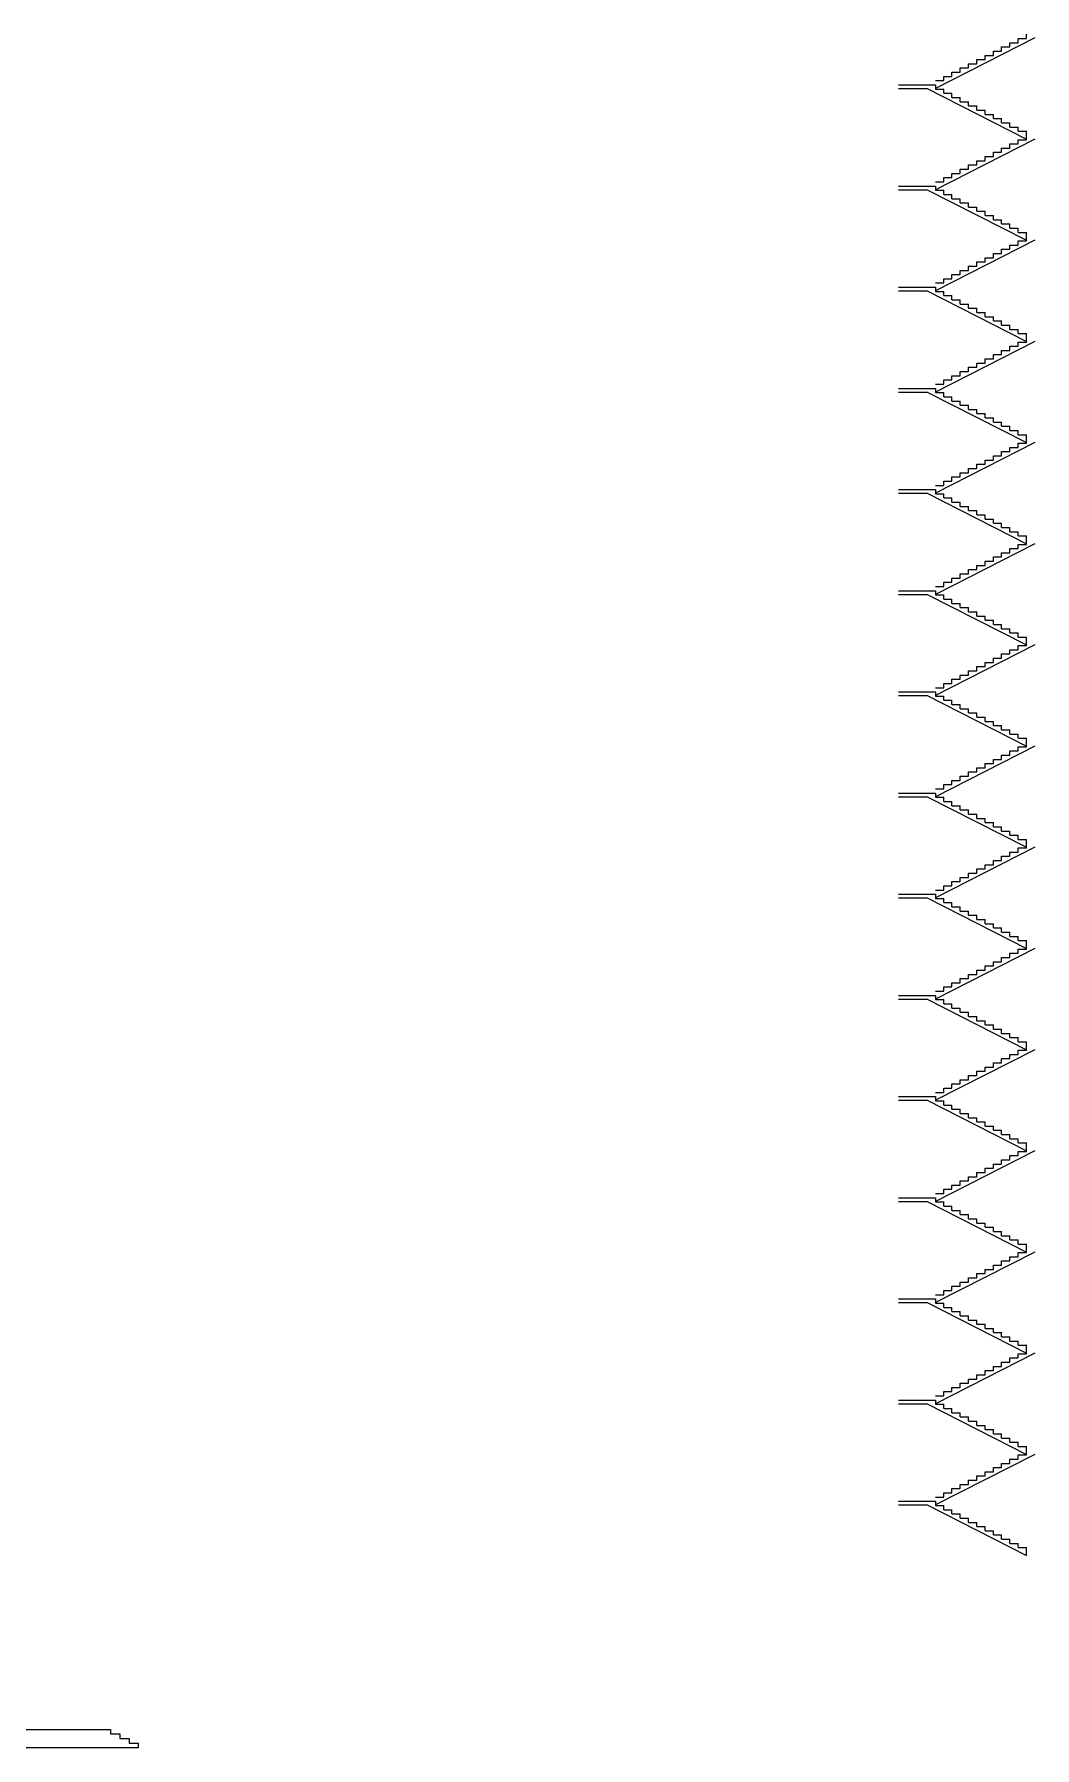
# Model space of a CAD drawing. Extents: x -129850 to 45458, y -6300 to 127246.
# Drawn here: x 12829 to 45458, y -600 to 55289 of the extents above; entities that cross this region are included whole.
import ezdxf

# ---------------------------------------------------------------- set-up
doc = ezdxf.new("R2010")
doc.units = 0
doc.header["$LTSCALE"] = 1000
doc.header["$MEASUREMENT"] = 0
doc.layers.add('E_STAIR', color=2, linetype='Continuous')
doc.layers.add('S_STAIR', color=70, linetype='Continuous')

msp = doc.modelspace()

# ---------------------------------------------------------------- linework, layer by layer
at = {"layer": 'E_STAIR'}
for p, q in [((45458, 55169), (42218, 53519)), ((44378, 54739), (44378, 54876)), ((44378, 54876), (44648, 54876)), ((44648, 54876), (44648, 55014)), ((44648, 55014), (44918, 55014)), ((44918, 55014), (44918, 55151)), ((44918, 55151), (45188, 55151)), ((45188, 55151), (45188, 55289)), ((43298, 54189), (43298, 54326)), ((43298, 54326), (43568, 54326)), ((43568, 54326), (43568, 54464)), ((43568, 54464), (43838, 54464)), ((43838, 54464), (43838, 54601)), ((43838, 54601), (44108, 54601)), ((44108, 54601), (44108, 54739)), ((44108, 54739), (44378, 54739)), ((42218, 53776), (42488, 53776)), ((42488, 53776), (42488, 53914)), ((42488, 53914), (42758, 53914)), ((42758, 53914), (42758, 54051)), ((42758, 54051), (43028, 54051)), ((43028, 54051), (43028, 54189)), ((43028, 54189), (43298, 54189)), ((45458, 51869), (42218, 50219)), ((44108, 51301), (44108, 51439)), ((44108, 51439), (44378, 51439)), ((44378, 51439), (44378, 51576)), ((44378, 51576), (44648, 51576)), ((44648, 51576), (44648, 51714)), ((44648, 51714), (44918, 51714)), ((44918, 51714), (44918, 51851)), ((44918, 51851), (45188, 51851)), ((45188, 51851), (45188, 51869)), ((43028, 50751), (43028, 50889)), ((43028, 50889), (43298, 50889)), ((43298, 50889), (43298, 51026)), ((43298, 51026), (43568, 51026)), ((43568, 51026), (43568, 51164)), ((43568, 51164), (43838, 51164)), ((43838, 51164), (43838, 51301)), ((43838, 51301), (44108, 51301)), ((42218, 50476), (42488, 50476)), ((42488, 50476), (42488, 50614)), ((42488, 50614), (42758, 50614)), ((42758, 50614), (42758, 50751)), ((42758, 50751), (43028, 50751)), ((45458, 48569), (42218, 46919)), ((44108, 48001), (44108, 48139)), ((44108, 48139), (44378, 48139)), ((44378, 48139), (44378, 48276)), ((44378, 48276), (44648, 48276)), ((44648, 48276), (44648, 48414)), ((44648, 48414), (44918, 48414)), ((44918, 48414), (44918, 48551)), ((44918, 48551), (45188, 48551)), ((45188, 48551), (45188, 48569)), ((43028, 47451), (43028, 47589)), ((43028, 47589), (43298, 47589)), ((43298, 47589), (43298, 47726)), ((43298, 47726), (43568, 47726)), ((43568, 47726), (43568, 47864)), ((43568, 47864), (43838, 47864)), ((43838, 47864), (43838, 48001)), ((43838, 48001), (44108, 48001)), ((42218, 47176), (42488, 47176)), ((42488, 47176), (42488, 47314)), ((42488, 47314), (42758, 47314)), ((42758, 47314), (42758, 47451)), ((42758, 47451), (43028, 47451)), ((45458, 45269), (42218, 43619)), ((44108, 44701), (44108, 44839)), ((44108, 44839), (44378, 44839)), ((44378, 44839), (44378, 44976)), ((44378, 44976), (44648, 44976)), ((44648, 44976), (44648, 45114)), ((44648, 45114), (44918, 45114)), ((44918, 45114), (44918, 45251)), ((44918, 45251), (45188, 45251)), ((45188, 45251), (45188, 45269)), ((43028, 44151), (43028, 44289)), ((43028, 44289), (43298, 44289)), ((43298, 44289), (43298, 44426)), ((43298, 44426), (43568, 44426)), ((43568, 44426), (43568, 44564)), ((43568, 44564), (43838, 44564)), ((43838, 44564), (43838, 44701)), ((43838, 44701), (44108, 44701)), ((42218, 43876), (42488, 43876)), ((42488, 43876), (42488, 44014)), ((42488, 44014), (42758, 44014)), ((42758, 44014), (42758, 44151)), ((42758, 44151), (43028, 44151)), ((45458, 41969), (42218, 40319)), ((44918, 41814), (44918, 41951)), ((44918, 41951), (45188, 41951)), ((45188, 41951), (45188, 41969)), ((43838, 41264), (43838, 41401)), ((43838, 41401), (44108, 41401)), ((44108, 41401), (44108, 41539)), ((44108, 41539), (44378, 41539)), ((44378, 41539), (44378, 41676)), ((44378, 41676), (44648, 41676)), ((44648, 41676), (44648, 41814)), ((44648, 41814), (44918, 41814)), ((42758, 40714), (42758, 40851)), ((42758, 40851), (43028, 40851)), ((43028, 40851), (43028, 40989)), ((43028, 40989), (43298, 40989)), ((43298, 40989), (43298, 41126)), ((43298, 41126), (43568, 41126)), ((43568, 41126), (43568, 41264)), ((43568, 41264), (43838, 41264)), ((42218, 40576), (42488, 40576)), ((42488, 40576), (42488, 40714)), ((42488, 40714), (42758, 40714)), ((45458, 38669), (42218, 37019)), ((44918, 38514), (44918, 38651)), ((44918, 38651), (45188, 38651)), ((45188, 38651), (45188, 38669)), ((43838, 37964), (43838, 38101)), ((43838, 38101), (44108, 38101)), ((44108, 38101), (44108, 38239)), ((44108, 38239), (44378, 38239)), ((44378, 38239), (44378, 38376)), ((44378, 38376), (44648, 38376)), ((44648, 38376), (44648, 38514)), ((44648, 38514), (44918, 38514)), ((42758, 37414), (42758, 37551)), ((42758, 37551), (43028, 37551)), ((43028, 37551), (43028, 37689)), ((43028, 37689), (43298, 37689)), ((43298, 37689), (43298, 37826)), ((43298, 37826), (43568, 37826)), ((43568, 37826), (43568, 37964)), ((43568, 37964), (43838, 37964)), ((42218, 37276), (42488, 37276)), ((42488, 37276), (42488, 37414)), ((42488, 37414), (42758, 37414)), ((45458, 35369), (42218, 33719)), ((44648, 35076), (44648, 35214)), ((44648, 35214), (44918, 35214)), ((44918, 35214), (44918, 35351)), ((44918, 35351), (45188, 35351)), ((45188, 35351), (45188, 35369)), ((43568, 34526), (43568, 34664)), ((43568, 34664), (43838, 34664)), ((43838, 34664), (43838, 34801)), ((43838, 34801), (44108, 34801)), ((44108, 34801), (44108, 34939)), ((44108, 34939), (44378, 34939)), ((44378, 34939), (44378, 35076)), ((44378, 35076), (44648, 35076)), ((42488, 33976), (42488, 34114)), ((42488, 34114), (42758, 34114)), ((42758, 34114), (42758, 34251)), ((42758, 34251), (43028, 34251)), ((43028, 34251), (43028, 34389)), ((43028, 34389), (43298, 34389)), ((43298, 34389), (43298, 34526)), ((43298, 34526), (43568, 34526)), ((42218, 33976), (42488, 33976)), ((45458, 32069), (42218, 30419)), ((44648, 31776), (44648, 31914)), ((44648, 31914), (44918, 31914)), ((44918, 31914), (44918, 32051)), ((44918, 32051), (45188, 32051)), ((45188, 32051), (45188, 32069)), ((43568, 31226), (43568, 31364)), ((43568, 31364), (43838, 31364)), ((43838, 31364), (43838, 31501)), ((43838, 31501), (44108, 31501)), ((44108, 31501), (44108, 31639)), ((44108, 31639), (44378, 31639)), ((44378, 31639), (44378, 31776)), ((44378, 31776), (44648, 31776)), ((42488, 30676), (42488, 30814)), ((42488, 30814), (42758, 30814)), ((42758, 30814), (42758, 30951)), ((42758, 30951), (43028, 30951)), ((43028, 30951), (43028, 31089)), ((43028, 31089), (43298, 31089)), ((43298, 31089), (43298, 31226)), ((43298, 31226), (43568, 31226)), ((42218, 30676), (42488, 30676)), ((45458, 28769), (42218, 27119)), ((44648, 28476), (44648, 28614)), ((44648, 28614), (44918, 28614)), ((44918, 28614), (44918, 28751)), ((44918, 28751), (45188, 28751)), ((45188, 28751), (45188, 28769)), ((43568, 27926), (43568, 28064)), ((43568, 28064), (43838, 28064)), ((43838, 28064), (43838, 28201)), ((43838, 28201), (44108, 28201)), ((44108, 28201), (44108, 28339)), ((44108, 28339), (44378, 28339)), ((44378, 28339), (44378, 28476)), ((44378, 28476), (44648, 28476)), ((42488, 27376), (42488, 27514)), ((42488, 27514), (42758, 27514)), ((42758, 27514), (42758, 27651)), ((42758, 27651), (43028, 27651)), ((43028, 27651), (43028, 27789)), ((43028, 27789), (43298, 27789)), ((43298, 27789), (43298, 27926)), ((43298, 27926), (43568, 27926)), ((42218, 27376), (42488, 27376)), ((45458, 25469), (42218, 23819)), ((44378, 25039), (44378, 25176)), ((44378, 25176), (44648, 25176)), ((44648, 25176), (44648, 25314)), ((44648, 25314), (44918, 25314)), ((44918, 25314), (44918, 25451)), ((44918, 25451), (45188, 25451)), ((45188, 25451), (45188, 25469)), ((43298, 24489), (43298, 24626)), ((43298, 24626), (43568, 24626)), ((43568, 24626), (43568, 24764)), ((43568, 24764), (43838, 24764)), ((43838, 24764), (43838, 24901)), ((43838, 24901), (44108, 24901)), ((44108, 24901), (44108, 25039)), ((44108, 25039), (44378, 25039)), ((42218, 24076), (42488, 24076)), ((42488, 24076), (42488, 24214)), ((42488, 24214), (42758, 24214)), ((42758, 24214), (42758, 24351)), ((42758, 24351), (43028, 24351)), ((43028, 24351), (43028, 24489)), ((43028, 24489), (43298, 24489)), ((45458, 22169), (42218, 20519)), ((44378, 21739), (44378, 21876)), ((44378, 21876), (44648, 21876)), ((44648, 21876), (44648, 22014)), ((44648, 22014), (44918, 22014)), ((44918, 22014), (44918, 22151)), ((44918, 22151), (45188, 22151)), ((45188, 22151), (45188, 22169)), ((43298, 21189), (43298, 21326)), ((43298, 21326), (43568, 21326)), ((43568, 21326), (43568, 21464)), ((43568, 21464), (43838, 21464)), ((43838, 21464), (43838, 21601)), ((43838, 21601), (44108, 21601)), ((44108, 21601), (44108, 21739)), ((44108, 21739), (44378, 21739)), ((42218, 20776), (42488, 20776)), ((42488, 20776), (42488, 20914)), ((42488, 20914), (42758, 20914)), ((42758, 20914), (42758, 21051)), ((42758, 21051), (43028, 21051)), ((43028, 21051), (43028, 21189)), ((43028, 21189), (43298, 21189)), ((45458, 18869), (42218, 17219)), ((44378, 18439), (44378, 18576)), ((44378, 18576), (44648, 18576)), ((44648, 18576), (44648, 18714)), ((44648, 18714), (44918, 18714)), ((44918, 18714), (44918, 18851)), ((44918, 18851), (45188, 18851)), ((45188, 18851), (45188, 18869)), ((43028, 17751), (43028, 17889)), ((43028, 17889), (43298, 17889)), ((43298, 17889), (43298, 18026)), ((43298, 18026), (43568, 18026)), ((43568, 18026), (43568, 18164)), ((43568, 18164), (43838, 18164)), ((43838, 18164), (43838, 18301)), ((43838, 18301), (44108, 18301)), ((44108, 18301), (44108, 18439)), ((44108, 18439), (44378, 18439)), ((42218, 17476), (42488, 17476)), ((42488, 17476), (42488, 17614)), ((42488, 17614), (42758, 17614)), ((42758, 17614), (42758, 17751)), ((42758, 17751), (43028, 17751)), ((45458, 15569), (42218, 13919)), ((44108, 15001), (44108, 15139)), ((44108, 15139), (44378, 15139)), ((44378, 15139), (44378, 15276)), ((44378, 15276), (44648, 15276)), ((44648, 15276), (44648, 15414)), ((44648, 15414), (44918, 15414)), ((44918, 15414), (44918, 15551)), ((44918, 15551), (45188, 15551)), ((45188, 15551), (45188, 15569)), ((43028, 14451), (43028, 14589)), ((43028, 14589), (43298, 14589)), ((43298, 14589), (43298, 14726)), ((43298, 14726), (43568, 14726)), ((43568, 14726), (43568, 14864)), ((43568, 14864), (43838, 14864)), ((43838, 14864), (43838, 15001)), ((43838, 15001), (44108, 15001)), ((42218, 14176), (42488, 14176)), ((42488, 14176), (42488, 14314)), ((42488, 14314), (42758, 14314)), ((42758, 14314), (42758, 14451)), ((42758, 14451), (43028, 14451)), ((45458, 12269), (42218, 10619)), ((44108, 11701), (44108, 11839)), ((44108, 11839), (44378, 11839)), ((44378, 11839), (44378, 11976)), ((44378, 11976), (44648, 11976)), ((44648, 11976), (44648, 12114)), ((44648, 12114), (44918, 12114)), ((44918, 12114), (44918, 12251)), ((44918, 12251), (45188, 12251)), ((45188, 12251), (45188, 12269)), ((43028, 11151), (43028, 11289)), ((43028, 11289), (43298, 11289)), ((43298, 11289), (43298, 11426)), ((43298, 11426), (43568, 11426)), ((43568, 11426), (43568, 11564)), ((43568, 11564), (43838, 11564)), ((43838, 11564), (43838, 11701)), ((43838, 11701), (44108, 11701)), ((42218, 10876), (42488, 10876)), ((42488, 10876), (42488, 11014)), ((42488, 11014), (42758, 11014)), ((42758, 11014), (42758, 11151)), ((42758, 11151), (43028, 11151)), ((45458, 8969), (42218, 7319)), ((44918, 8814), (44918, 8951)), ((44918, 8951), (45188, 8951)), ((45188, 8951), (45188, 8969)), ((43838, 8264), (43838, 8401)), ((43838, 8401), (44108, 8401)), ((44108, 8401), (44108, 8539)), ((44108, 8539), (44378, 8539)), ((44378, 8539), (44378, 8676)), ((44378, 8676), (44648, 8676)), ((44648, 8676), (44648, 8814)), ((44648, 8814), (44918, 8814)), ((42758, 7714), (42758, 7851)), ((42758, 7851), (43028, 7851)), ((43028, 7851), (43028, 7989)), ((43028, 7989), (43298, 7989)), ((43298, 7989), (43298, 8126)), ((43298, 8126), (43568, 8126)), ((43568, 8126), (43568, 8264)), ((43568, 8264), (43838, 8264)), ((42218, 7576), (42488, 7576)), ((42488, 7576), (42488, 7714)), ((42488, 7714), (42758, 7714))]:
    msp.add_line(p, q, dxfattribs=at)
at = {"layer": 'S_STAIR'}
for p, q in [((41018, 53639), (42218, 53639)), ((41018, 53519), (41948, 53519)), ((41948, 53519), (45188, 51869)), ((42218, 53639), (42218, 53501)), ((42218, 53501), (42488, 53501)), ((42488, 53364), (42488, 53501)), ((42488, 53364), (42758, 53364)), ((42758, 53226), (42758, 53364)), ((42758, 53226), (43028, 53226)), ((43028, 53089), (43028, 53226)), ((43028, 53089), (43298, 53089)), ((43298, 52951), (43298, 53089)), ((43298, 52951), (43568, 52951)), ((43568, 52814), (43568, 52951)), ((43568, 52814), (43838, 52814)), ((43838, 52676), (43838, 52814)), ((43838, 52676), (44108, 52676)), ((44108, 52539), (44108, 52676)), ((44108, 52539), (44378, 52539)), ((44378, 52401), (44378, 52539)), ((44378, 52401), (44648, 52401)), ((44648, 52264), (44648, 52401)), ((44648, 52264), (44918, 52264)), ((44918, 52126), (44918, 52264)), ((44918, 52126), (45188, 52126)), ((45188, 51869), (45188, 52126)), ((41018, 50339), (42218, 50339)), ((42218, 50339), (42218, 50201)), ((41018, 50219), (41948, 50219)), ((41948, 50219), (45188, 48569)), ((42218, 50201), (42488, 50201)), ((42488, 50064), (42488, 50201)), ((42488, 50064), (42758, 50064)), ((42758, 49926), (42758, 50064)), ((42758, 49926), (43028, 49926)), ((43028, 49789), (43028, 49926)), ((43028, 49789), (43298, 49789)), ((43298, 49651), (43298, 49789)), ((43298, 49651), (43568, 49651)), ((43568, 49514), (43568, 49651)), ((43568, 49514), (43838, 49514)), ((43838, 49376), (43838, 49514)), ((43838, 49376), (44108, 49376)), ((44108, 49239), (44108, 49376)), ((44108, 49239), (44378, 49239)), ((44378, 49101), (44378, 49239)), ((44378, 49101), (44648, 49101)), ((44648, 48964), (44648, 49101)), ((44648, 48964), (44918, 48964)), ((44918, 48826), (44918, 48964)), ((44918, 48826), (45188, 48826)), ((45188, 48569), (45188, 48826)), ((41018, 47039), (42218, 47039)), ((42218, 47039), (42218, 46901)), ((41018, 46919), (41948, 46919)), ((41948, 46919), (45188, 45269)), ((42218, 46901), (42488, 46901)), ((42488, 46764), (42488, 46901)), ((42488, 46764), (42758, 46764)), ((42758, 46626), (42758, 46764)), ((42758, 46626), (43028, 46626)), ((43028, 46489), (43028, 46626)), ((43028, 46489), (43298, 46489)), ((43298, 46351), (43298, 46489)), ((43298, 46351), (43568, 46351)), ((43568, 46214), (43568, 46351)), ((43568, 46214), (43838, 46214)), ((43838, 46076), (43838, 46214)), ((43838, 46076), (44108, 46076)), ((44108, 45939), (44108, 46076)), ((44108, 45939), (44378, 45939)), ((44378, 45801), (44378, 45939)), ((44378, 45801), (44648, 45801)), ((44648, 45664), (44648, 45801)), ((44648, 45664), (44918, 45664)), ((44918, 45526), (44918, 45664)), ((44918, 45526), (45188, 45526)), ((45188, 45269), (45188, 45526)), ((41018, 43739), (42218, 43739)), ((41018, 43619), (41948, 43619)), ((41948, 43619), (45188, 41969)), ((42218, 43739), (42218, 43601)), ((42218, 43601), (42488, 43601)), ((42488, 43464), (42488, 43601)), ((42488, 43464), (42758, 43464)), ((42758, 43326), (42758, 43464)), ((42758, 43326), (43028, 43326)), ((43028, 43189), (43028, 43326)), ((43028, 43189), (43298, 43189)), ((43298, 43051), (43298, 43189)), ((43298, 43051), (43568, 43051)), ((43568, 42914), (43568, 43051)), ((43568, 42914), (43838, 42914)), ((43838, 42776), (43838, 42914)), ((43838, 42776), (44108, 42776)), ((44108, 42639), (44108, 42776)), ((44108, 42639), (44378, 42639)), ((44378, 42501), (44378, 42639)), ((44378, 42501), (44648, 42501)), ((44648, 42364), (44648, 42501)), ((44648, 42364), (44918, 42364)), ((44918, 42226), (44918, 42364)), ((44918, 42226), (45188, 42226)), ((45188, 41969), (45188, 42226)), ((41018, 40439), (42218, 40439)), ((41018, 40319), (41948, 40319)), ((41948, 40319), (45188, 38669)), ((42218, 40439), (42218, 40301)), ((42218, 40301), (42488, 40301)), ((42488, 40164), (42488, 40301)), ((42488, 40164), (42758, 40164)), ((42758, 40026), (42758, 40164)), ((42758, 40026), (43028, 40026)), ((43028, 39889), (43028, 40026)), ((43028, 39889), (43298, 39889)), ((43298, 39751), (43298, 39889)), ((43298, 39751), (43568, 39751)), ((43568, 39614), (43568, 39751)), ((43568, 39614), (43838, 39614)), ((43838, 39476), (43838, 39614)), ((43838, 39476), (44108, 39476)), ((44108, 39339), (44108, 39476)), ((44108, 39339), (44378, 39339)), ((44378, 39201), (44378, 39339)), ((44378, 39201), (44648, 39201)), ((44648, 39064), (44648, 39201)), ((44648, 39064), (44918, 39064)), ((44918, 38926), (44918, 39064)), ((44918, 38926), (45188, 38926)), ((45188, 38669), (45188, 38926)), ((41018, 37139), (42218, 37139)), ((41018, 37019), (41948, 37019)), ((41948, 37019), (45188, 35369)), ((42218, 37139), (42218, 37001)), ((42218, 37001), (42488, 37001)), ((42488, 36864), (42488, 37001)), ((42488, 36864), (42758, 36864)), ((42758, 36726), (42758, 36864)), ((42758, 36726), (43028, 36726)), ((43028, 36589), (43028, 36726)), ((43028, 36589), (43298, 36589)), ((43298, 36451), (43298, 36589)), ((43298, 36451), (43568, 36451)), ((43568, 36314), (43568, 36451)), ((43568, 36314), (43838, 36314)), ((43838, 36176), (43838, 36314)), ((43838, 36176), (44108, 36176)), ((44108, 36039), (44108, 36176)), ((44108, 36039), (44378, 36039)), ((44378, 35901), (44378, 36039)), ((44378, 35901), (44648, 35901)), ((44648, 35764), (44648, 35901)), ((44648, 35764), (44918, 35764)), ((44918, 35626), (44918, 35764)), ((44918, 35626), (45188, 35626)), ((45188, 35369), (45188, 35626)), ((41018, 33839), (42218, 33839)), ((41018, 33719), (41948, 33719)), ((41948, 33719), (45188, 32069)), ((42218, 33839), (42218, 33701)), ((42218, 33701), (42488, 33701)), ((42488, 33564), (42488, 33701)), ((42488, 33564), (42758, 33564)), ((42758, 33426), (42758, 33564)), ((42758, 33426), (43028, 33426)), ((43028, 33289), (43028, 33426)), ((43028, 33289), (43298, 33289)), ((43298, 33151), (43298, 33289)), ((43298, 33151), (43568, 33151)), ((43568, 33014), (43568, 33151)), ((43568, 33014), (43838, 33014)), ((43838, 32876), (43838, 33014)), ((43838, 32876), (44108, 32876)), ((44108, 32739), (44108, 32876)), ((44108, 32739), (44378, 32739)), ((44378, 32601), (44378, 32739)), ((44378, 32601), (44648, 32601)), ((44648, 32464), (44648, 32601)), ((44648, 32464), (44918, 32464)), ((44918, 32326), (44918, 32464)), ((44918, 32326), (45188, 32326)), ((45188, 32069), (45188, 32326)), ((41018, 30539), (42218, 30539)), ((41018, 30419), (41948, 30419)), ((41948, 30419), (45188, 28769)), ((42218, 30539), (42218, 30401)), ((42218, 30401), (42488, 30401)), ((42488, 30264), (42488, 30401)), ((42488, 30264), (42758, 30264)), ((42758, 30126), (42758, 30264)), ((42758, 30126), (43028, 30126)), ((43028, 29989), (43028, 30126)), ((43028, 29989), (43298, 29989)), ((43298, 29851), (43298, 29989)), ((43298, 29851), (43568, 29851)), ((43568, 29714), (43568, 29851)), ((43568, 29714), (43838, 29714)), ((43838, 29576), (43838, 29714)), ((43838, 29576), (44108, 29576)), ((44108, 29439), (44108, 29576)), ((44108, 29439), (44378, 29439)), ((44378, 29301), (44378, 29439)), ((44378, 29301), (44648, 29301)), ((44648, 29164), (44648, 29301)), ((44648, 29164), (44918, 29164)), ((44918, 29026), (44918, 29164)), ((44918, 29026), (45188, 29026)), ((45188, 28769), (45188, 29026)), ((41018, 27239), (42218, 27239)), ((41018, 27119), (41948, 27119)), ((41948, 27119), (45188, 25469)), ((42218, 27239), (42218, 27101)), ((42218, 27101), (42488, 27101)), ((42488, 26964), (42488, 27101)), ((42488, 26964), (42758, 26964)), ((42758, 26826), (42758, 26964)), ((42758, 26826), (43028, 26826)), ((43028, 26689), (43028, 26826)), ((43028, 26689), (43298, 26689)), ((43298, 26551), (43298, 26689)), ((43298, 26551), (43568, 26551)), ((43568, 26414), (43568, 26551)), ((43568, 26414), (43838, 26414)), ((43838, 26276), (43838, 26414)), ((43838, 26276), (44108, 26276)), ((44108, 26139), (44108, 26276)), ((44108, 26139), (44378, 26139)), ((44378, 26001), (44378, 26139)), ((44378, 26001), (44648, 26001)), ((44648, 25864), (44648, 26001)), ((44648, 25864), (44918, 25864)), ((44918, 25726), (44918, 25864)), ((44918, 25726), (45188, 25726)), ((45188, 25469), (45188, 25726)), ((41018, 23939), (42218, 23939)), ((41018, 23819), (41948, 23819)), ((41948, 23819), (45188, 22169)), ((42218, 23939), (42218, 23801)), ((42218, 23801), (42488, 23801)), ((42488, 23664), (42488, 23801)), ((42488, 23664), (42758, 23664)), ((42758, 23526), (42758, 23664)), ((42758, 23526), (43028, 23526)), ((43028, 23389), (43028, 23526)), ((43028, 23389), (43298, 23389)), ((43298, 23251), (43298, 23389)), ((43298, 23251), (43568, 23251)), ((43568, 23114), (43568, 23251)), ((43568, 23114), (43838, 23114)), ((43838, 22976), (43838, 23114)), ((43838, 22976), (44108, 22976)), ((44108, 22839), (44108, 22976)), ((44108, 22839), (44378, 22839)), ((44378, 22701), (44378, 22839)), ((44378, 22701), (44648, 22701)), ((44648, 22564), (44648, 22701)), ((44648, 22564), (44918, 22564)), ((44918, 22426), (44918, 22564)), ((44918, 22426), (45188, 22426)), ((45188, 22169), (45188, 22426)), ((41018, 20639), (42218, 20639)), ((41018, 20519), (41948, 20519)), ((41948, 20519), (45188, 18869)), ((42218, 20639), (42218, 20501)), ((42218, 20501), (42488, 20501)), ((42488, 20364), (42488, 20501)), ((42488, 20364), (42758, 20364)), ((42758, 20226), (42758, 20364)), ((42758, 20226), (43028, 20226)), ((43028, 20089), (43028, 20226)), ((43028, 20089), (43298, 20089)), ((43298, 19951), (43298, 20089)), ((43298, 19951), (43568, 19951)), ((43568, 19814), (43568, 19951)), ((43568, 19814), (43838, 19814)), ((43838, 19676), (43838, 19814)), ((43838, 19676), (44108, 19676)), ((44108, 19539), (44108, 19676)), ((44108, 19539), (44378, 19539)), ((44378, 19401), (44378, 19539)), ((44378, 19401), (44648, 19401)), ((44648, 19264), (44648, 19401)), ((44648, 19264), (44918, 19264)), ((44918, 19126), (44918, 19264)), ((44918, 19126), (45188, 19126)), ((45188, 18869), (45188, 19126)), ((41018, 17339), (42218, 17339)), ((42218, 17339), (42218, 17201)), ((41018, 17219), (41948, 17219)), ((41948, 17219), (45188, 15569)), ((42218, 17201), (42488, 17201)), ((42488, 17064), (42488, 17201)), ((42488, 17064), (42758, 17064)), ((42758, 16926), (42758, 17064)), ((42758, 16926), (43028, 16926)), ((43028, 16789), (43028, 16926)), ((43028, 16789), (43298, 16789)), ((43298, 16651), (43298, 16789)), ((43298, 16651), (43568, 16651)), ((43568, 16514), (43568, 16651)), ((43568, 16514), (43838, 16514)), ((43838, 16376), (43838, 16514)), ((43838, 16376), (44108, 16376)), ((44108, 16239), (44108, 16376)), ((44108, 16239), (44378, 16239)), ((44378, 16101), (44378, 16239)), ((44378, 16101), (44648, 16101)), ((44648, 15964), (44648, 16101)), ((44648, 15964), (44918, 15964)), ((44918, 15826), (44918, 15964)), ((44918, 15826), (45188, 15826)), ((45188, 15569), (45188, 15826)), ((41018, 14039), (42218, 14039)), ((42218, 14039), (42218, 13901)), ((41018, 13919), (41948, 13919)), ((41948, 13919), (45188, 12269)), ((42218, 13901), (42488, 13901)), ((42488, 13764), (42488, 13901)), ((42488, 13764), (42758, 13764)), ((42758, 13626), (42758, 13764)), ((42758, 13626), (43028, 13626)), ((43028, 13489), (43028, 13626)), ((43028, 13489), (43298, 13489)), ((43298, 13351), (43298, 13489)), ((43298, 13351), (43568, 13351)), ((43568, 13214), (43568, 13351)), ((43568, 13214), (43838, 13214)), ((43838, 13076), (43838, 13214)), ((43838, 13076), (44108, 13076)), ((44108, 12939), (44108, 13076)), ((44108, 12939), (44378, 12939)), ((44378, 12801), (44378, 12939)), ((44378, 12801), (44648, 12801)), ((44648, 12664), (44648, 12801)), ((44648, 12664), (44918, 12664)), ((44918, 12526), (44918, 12664)), ((44918, 12526), (45188, 12526)), ((45188, 12269), (45188, 12526)), ((41018, 10739), (42218, 10739)), ((41018, 10619), (41948, 10619)), ((41948, 10619), (45188, 8969)), ((42218, 10739), (42218, 10601)), ((42218, 10601), (42488, 10601)), ((42488, 10464), (42488, 10601)), ((42488, 10464), (42758, 10464)), ((42758, 10326), (42758, 10464)), ((42758, 10326), (43028, 10326)), ((43028, 10189), (43028, 10326)), ((43028, 10189), (43298, 10189)), ((43298, 10051), (43298, 10189)), ((43298, 10051), (43568, 10051)), ((43568, 9914), (43568, 10051)), ((43568, 9914), (43838, 9914)), ((43838, 9776), (43838, 9914)), ((43838, 9776), (44108, 9776)), ((44108, 9639), (44108, 9776)), ((44108, 9639), (44378, 9639)), ((44378, 9501), (44378, 9639)), ((44378, 9501), (44648, 9501)), ((44648, 9364), (44648, 9501)), ((44648, 9364), (44918, 9364)), ((44918, 9226), (44918, 9364)), ((44918, 9226), (45188, 9226)), ((45188, 8969), (45188, 9226)), ((41018, 7439), (42218, 7439)), ((41018, 7319), (41948, 7319)), ((41948, 7319), (45188, 5669)), ((42218, 7439), (42218, 7301)), ((42218, 7301), (42488, 7301)), ((42488, 7164), (42488, 7301)), ((42488, 7164), (42758, 7164)), ((42758, 7026), (42758, 7164)), ((42758, 7026), (43028, 7026)), ((43028, 6889), (43028, 7026)), ((43028, 6889), (43298, 6889)), ((43298, 6751), (43298, 6889)), ((43298, 6751), (43568, 6751)), ((43568, 6614), (43568, 6751)), ((43568, 6614), (43838, 6614)), ((43838, 6476), (43838, 6614)), ((43838, 6476), (44108, 6476)), ((44108, 6339), (44108, 6476)), ((44108, 6339), (44378, 6339)), ((44378, 6201), (44378, 6339)), ((44378, 6201), (44648, 6201)), ((44648, 6064), (44648, 6201)), ((44648, 6064), (44918, 6064)), ((44918, 5926), (44918, 6064)), ((44918, 5926), (45188, 5926)), ((45188, 5669), (45188, 5926))]:
    msp.add_line(p, q, dxfattribs=at)
msp.add_lwpolyline([(11500, 0), (15320, 0), (15320, -150), (15620, -150), (15620, -300), (15920, -300), (15920, -450), (16220, -450), (16220, -600), (11700, -600)], dxfattribs=at)

doc.saveas('drawing.dxf')
